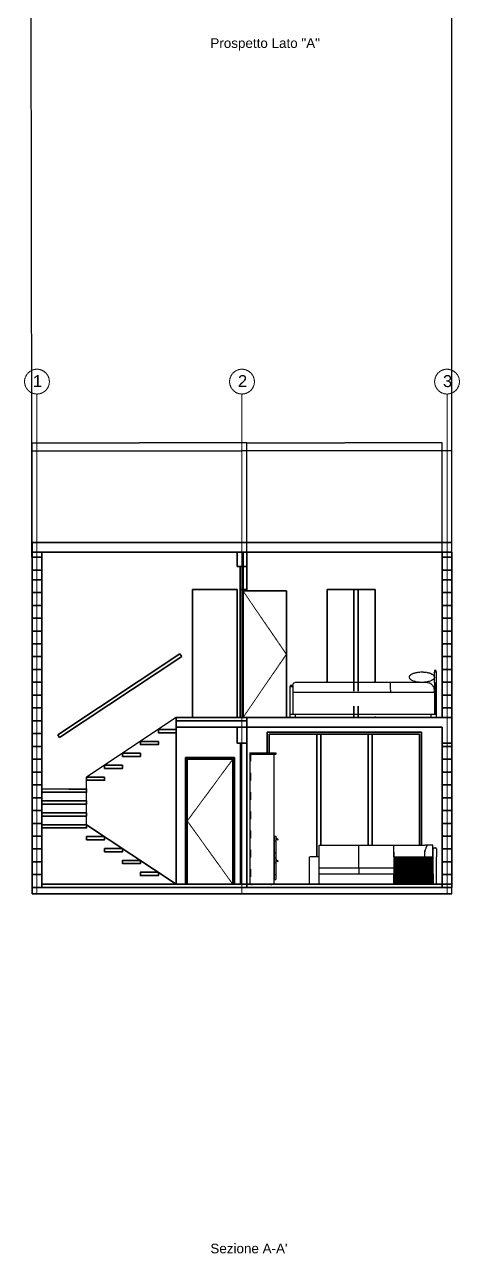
# Model space of a CAD drawing. Header units: millimetres. Extents: x -97637 to -42340, y -629302 to -310830.
# Drawn here: x -47032 to -46354, y -314460 to -312543 of the extents above; entities that cross this region are included whole.
import ezdxf

# ---------------------------------------------------------------- set-up
doc = ezdxf.new("R2010")
doc.units = ezdxf.units.MM
for name, pattern in [('ACAD_ISO03W100', [30, 12, -18]), ('CENTER2', [1.125, 0.75, -0.125, 0.125, -0.125]), ('HIDDEN', [0.375, 0.25, -0.125])]:
    doc.linetypes.add(name, pattern=pattern)
for name, color, linetype, lineweight in [('A-ANNO-DIMS', 3, 'Continuous', 18), ('A-ANNO-SYMB', 3, 'Continuous', 18), ('A-ANNO-TEXT', 3, 'Continuous', 18), ('A-ELEV-MBE1', 7, 'Continuous', 35), ('A-ELEV-OVHD', 3, 'HIDDEN', 18), ('A-ELEV-PATT', 8, 'Continuous', 18), ('A-SECT-MCUT', 7, 'Continuous', 35), ('A-WALL-FULL-INTR', 7, 'Continuous', 35)]:
    doc.layers.add(name, color=color, linetype=linetype, lineweight=lineweight)
doc.layers.add('Common_Layer', color=7, linetype='Continuous')
doc.styles.add('E-ROMANS', font='romans.shx', dxfattribs={"width": 0.8})
doc.styles.get("Standard").update_dxf_attribs({"font": 'arial.ttf'})
doc.dimstyles.new('E-0050_TICK_18', dxfattribs={"dimscale": 0.001, "dimtxt": 90, "dimasz": 90, "dimexe": 45, "dimexo": 30, "dimgap": 45, "dimtad": 0, "dimzin": 0, "dimdsep": 46, "dimtxsty": 'E-ROMANS', "dimblk": 'OBLIQUE', "dimcen": 45, "dimclrd": 256, "dimclre": 256, "dimclrt": 256, "dimadec": 0, "dimazin": 0, "dimtfac": 1, "dimtmove": 1, "dimatfit": 3, "dimldrblk": 'OPEN90', "dimfxl": 1, "dimtfill": 1, "dimtolj": 1, "dimtzin": 0, "dimarcsym": 0})
pattern_1 = [(45, (-43640.73705, -282705.3433), (-0.224506403, 0.224506403), [])]

# ---------------------------------------------------------------- blocks, each defined once
blk = doc.blocks.new('_Oblique')
at = {"color": 0, "linetype": 'ByBlock', "lineweight": -2}
blk.add_line((-0.5, -0.5), (0.5, 0.5), dxfattribs=at)
blk = doc.blocks.new('*D33')
at = {"layer": 'A-ANNO-DIMS', "lineweight": -2, "transparency": 16777216}
for p, q in [((-47020.6, -313368.9), (-47020.6, -313195.4)), ((-47020.6, -313195.5), (-46853.4, -313195.5)), ((-46685.6, -313195.5), (-46852.9, -313195.5)), ((-46685.6, -313375.7), (-46685.6, -313195.4))]:
    blk.add_line(p, q, dxfattribs=at)
at = {"layer": 'A-ANNO-DIMS', "lineweight": -2, "transparency": 16777216, "xscale": 0.09, "yscale": 0.09, "zscale": 0.09, "rotation": 180}
blk.add_blockref('_Oblique', (-47020.6, -313195.5), dxfattribs=at)
at = {"layer": 'A-ANNO-DIMS', "lineweight": -2, "transparency": 16777216, "xscale": 0.09, "yscale": 0.09, "zscale": 0.09}
blk.add_blockref('_Oblique', (-46685.6, -313195.5), dxfattribs=at)
at = {"layer": 'A-ANNO-DIMS', "transparency": 16777216, "insert": (-46853.1, -313195.5), "char_height": 0.09, "attachment_point": 5, "style": 'E-ROMANS', "bg_fill": 3, "box_fill_scale": 1.1, "bg_fill_color": 256, "bg_fill_true_color": 13158600, "bg_fill_transparency": 0}
blk.add_mtext('\\A1;335.00', dxfattribs=at)
blk = doc.blocks.new('_Open90')
at = {"color": 0, "linetype": 'ByBlock', "lineweight": -2}
for p, q in [((0, 0), (-1, 0)), ((-0.5, 0.5), (0, 0)), ((0, 0), (-0.5, -0.5))]:
    blk.add_line(p, q, dxfattribs=at)
blk = doc.blocks.new('*D34')
at = {"layer": 'A-ANNO-DIMS', "lineweight": -2, "transparency": 16777216}
for p, q in [((-46685.6, -313375.7), (-46685.6, -313195.4)), ((-46685.6, -313195.5), (-46533.4, -313195.5)), ((-46380.6, -313195.5), (-46532.9, -313195.5)), ((-46380.6, -313375.7), (-46380.6, -313195.4))]:
    blk.add_line(p, q, dxfattribs=at)
at = {"layer": 'A-ANNO-DIMS', "lineweight": -2, "transparency": 16777216, "xscale": 0.09, "yscale": 0.09, "zscale": 0.09, "rotation": 180}
blk.add_blockref('_Oblique', (-46685.6, -313195.5), dxfattribs=at)
at = {"layer": 'A-ANNO-DIMS', "lineweight": -2, "transparency": 16777216, "xscale": 0.09, "yscale": 0.09, "zscale": 0.09}
blk.add_blockref('_Oblique', (-46380.6, -313195.5), dxfattribs=at)
at = {"layer": 'A-ANNO-DIMS', "transparency": 16777216, "insert": (-46533.1, -313195.5), "char_height": 0.09, "attachment_point": 5, "style": 'E-ROMANS', "bg_fill": 3, "box_fill_scale": 1.1, "bg_fill_color": 256, "bg_fill_true_color": 13158600, "bg_fill_transparency": 0}
blk.add_mtext('\\A1;305.00', dxfattribs=at)
blk = doc.blocks.new('*D35')
at = {"layer": 'A-ANNO-DIMS', "lineweight": -2, "transparency": 16777216}
for p, q in [((-47020.6, -313350.9), (-47020.6, -313207.8)), ((-47020.6, -313207.9), (-46693.4, -313207.9)), ((-46365.6, -313207.9), (-46692.9, -313207.9)), ((-46365.6, -313350.9), (-46365.6, -313207.8))]:
    blk.add_line(p, q, dxfattribs=at)
at = {"layer": 'A-ANNO-DIMS', "lineweight": -2, "transparency": 16777216, "xscale": 0.09, "yscale": 0.09, "zscale": 0.09, "rotation": 180}
blk.add_blockref('_Oblique', (-47020.6, -313207.9), dxfattribs=at)
at = {"layer": 'A-ANNO-DIMS', "lineweight": -2, "transparency": 16777216, "xscale": 0.09, "yscale": 0.09, "zscale": 0.09}
blk.add_blockref('_Oblique', (-46365.6, -313207.9), dxfattribs=at)
at = {"layer": 'A-ANNO-DIMS', "transparency": 16777216, "insert": (-46693.1, -313207.9), "char_height": 0.09, "attachment_point": 5, "style": 'E-ROMANS', "bg_fill": 3, "box_fill_scale": 1.1, "bg_fill_color": 256, "bg_fill_true_color": 13158600, "bg_fill_transparency": 0}
blk.add_mtext('\\A1;655.00', dxfattribs=at)

msp = doc.modelspace()

# ---------------------------------------------------------------- hatches: boundary and pattern name
at = {"layer": 'A-ELEV-PATT', "linetype": 'CENTER2'}
h = msp.add_hatch(dxfattribs=at)
h.set_pattern_fill('ANSI31', color=256, scale=0.1, angle=-90)
h.set_pattern_definition([(315, (-15923.3402, -320237.61514), (0.224506403, 0.224506403), [])])
h.paths.add_polyline_path([(-46408.193, -313840.951), (-46456.092, -313840.951), (-46456.092, -313858.195), (-46408.193, -313858.195)])
h = msp.add_hatch(dxfattribs=at)
h.set_pattern_fill('ANSI31', color=256, scale=0.1)
h.set_pattern_definition(pattern_1)
h.paths.add_polyline_path([(-46394.823, -313867.756), (-46456.092, -313867.756), (-46456.092, -313883.911), (-46394.823, -313883.911)])
h.paths.add_polyline_path([(-46395.048, -313840.951), (-46408.193, -313840.951), (-46408.193, -313867.756), (-46395.048, -313867.756)])
h = msp.add_hatch(dxfattribs=at)
h.set_pattern_fill('ANSI31', color=256, scale=0.1)
h.set_pattern_definition(pattern_1)
h.paths.add_polyline_path([(-46408.193, -313858.195), (-46456.092, -313858.195), (-46456.092, -313867.756), (-46408.193, -313867.756)])

# ---------------------------------------------------------------- linework, layer by layer
at = {"linetype": 'CENTER2'}
for p, q in [((-46390.076, -313550.523), (-46392.755, -313550.523)), ((-46392.755, -313550.523), (-46392.755, -313552.698)), ((-46392.755, -313569.421), (-46392.755, -313552.698)), ((-46392.755, -313552.698), (-46390.076, -313552.698)), ((-46390.076, -313552.698), (-46390.076, -313550.523)), ((-46390.076, -313552.698), (-46390.076, -313550.523)), ((-46390.076, -313552.698), (-46390.076, -313623.634)), ((-46618.115, -313623.634), (-46618.115, -313573.772)), ((-46613.992, -313573.772), (-46618.115, -313573.772)), ((-46613.992, -313576.044), (-46618.115, -313576.044)), ((-46613.992, -313573.772), (-46613.992, -313619.282)), ((-46404.142, -313569.421), (-46609.688, -313569.421)), ((-46392.755, -313569.421), (-46392.755, -313619.282)), ((-46390.076, -313619.282), (-46390.076, -313569.421)), ((-46392.755, -313584.738), (-46613.992, -313584.738)), ((-46390.076, -313619.282), (-46618.115, -313619.282)), ((-46618.115, -313623.634), (-46609.7, -313623.634)), ((-46609.7, -313623.634), (-46609.7, -313619.282)), ((-46397.924, -313623.634), (-46397.924, -313619.282)), ((-46390.076, -313623.634), (-46397.924, -313623.634)), ((-46390.076, -313619.282), (-46390.076, -313623.634)), ((-46572.929, -313822.825), (-46408.193, -313822.825)), ((-46407.812, -313832.69), (-46404.486, -313824.084)), ((-46572.929, -313840.951), (-46587.902, -313840.951)), ((-46456.092, -313833.678), (-46456.092, -313867.756)), ((-46456.092, -313840.951), (-46456.092, -313883.911)), ((-46456.092, -313840.951), (-46408.193, -313840.951)), ((-46394.823, -313883.911), (-46394.823, -313828.662)), ((-46456.092, -313867.756), (-46408.193, -313867.756)), ((-46408.193, -313867.756), (-46394.823, -313867.756))]:
    msp.add_line(p, q, dxfattribs=at)
for p, q in [((-46795.64, -313623.931), (-46935.64, -313716.781)), ((-46680.993, -313678.771), (-46640.636, -313678.771)), ((-46680.993, -313678.885), (-46680.993, -313883.911)), ((-46680.13, -313680.18), (-46680.993, -313680.18)), ((-46640.528, -313681.475), (-46680.993, -313681.475)), ((-46643.225, -313681.475), (-46643.225, -313883.911)), ((-46640.528, -313678.885), (-46640.528, -313681.475)), ((-46935.64, -313791.017), (-46935.64, -313721.781)), ((-46643.117, -313808.807), (-46640.528, -313808.807)), ((-46643.117, -313808.807), (-46643.117, -313842.474)), ((-46643.117, -313816.36), (-46640.528, -313816.36)), ((-46640.528, -313808.807), (-46640.528, -313842.474)), ((-46639.772, -313811.406), (-46636.751, -313814.114)), ((-46637.938, -313813.564), (-46637.938, -313813.564)), ((-46637.938, -313813.564), (-46637.938, -313813.564)), ((-46637.663, -313813.297), (-46637.663, -313813.297)), ((-46637.663, -313813.297), (-46637.663, -313813.297)), ((-46572.929, -313883.911), (-46572.929, -313822.825)), ((-46510.918, -313858.195), (-46510.918, -313822.825)), ((-46456.092, -313840.951), (-46456.092, -313822.825)), ((-46643.117, -313834.921), (-46640.528, -313834.921)), ((-46643.117, -313842.474), (-46640.528, -313842.474)), ((-46643.117, -313842.69), (-46640.528, -313842.69)), ((-46643.117, -313842.69), (-46643.117, -313876.358)), ((-46640.528, -313842.69), (-46640.528, -313876.358)), ((-46639.772, -313845.289), (-46636.751, -313847.998)), ((-46587.902, -313883.911), (-46587.902, -313840.951)), ((-46389.651, -313883.911), (-46389.651, -313840.951)), ((-46643.117, -313850.244), (-46640.528, -313850.244)), ((-46637.663, -313847.18), (-46637.663, -313847.18)), ((-46637.663, -313847.18), (-46637.663, -313847.18)), ((-46572.929, -313858.195), (-46510.918, -313858.195)), ((-46510.918, -313858.195), (-46456.092, -313858.195)), ((-46510.918, -313858.195), (-46510.918, -313867.756)), ((-46456.092, -313858.195), (-46408.193, -313858.195)), ((-46680.993, -313883.911), (-46643.225, -313883.911)), ((-46677.726, -313883.911), (-46678.345, -313883.911)), ((-46678.345, -313883.911), (-46678.29, -313884.343)), ((-46678.29, -313884.343), (-46677.726, -313884.343)), ((-46677.726, -313883.911), (-46677.106, -313883.911)), ((-46677.161, -313884.343), (-46677.726, -313884.343)), ((-46676.597, -313883.911), (-46677.217, -313883.911)), ((-46677.161, -313884.343), (-46676.597, -313884.343)), ((-46676.597, -313883.911), (-46675.977, -313883.911)), ((-46676.033, -313884.343), (-46676.597, -313884.343)), ((-46675.977, -313883.911), (-46676.033, -313884.343)), ((-46647.622, -313883.911), (-46648.241, -313883.911)), ((-46648.241, -313883.911), (-46648.186, -313884.343)), ((-46648.186, -313884.343), (-46647.622, -313884.343)), ((-46647.622, -313883.911), (-46647.002, -313883.911)), ((-46647.057, -313884.343), (-46647.622, -313884.343)), ((-46646.493, -313883.911), (-46647.113, -313883.911)), ((-46647.057, -313884.343), (-46646.493, -313884.343)), ((-46646.493, -313883.911), (-46645.874, -313883.911)), ((-46645.929, -313884.343), (-46646.493, -313884.343)), ((-46645.874, -313883.911), (-46645.929, -313884.343)), ((-46643.117, -313876.358), (-46643.225, -313876.358)), ((-46643.117, -313868.804), (-46640.528, -313868.804)), ((-46643.117, -313876.358), (-46640.528, -313876.358)), ((-46389.651, -313883.911), (-46587.902, -313883.911)), ((-46572.929, -313867.756), (-46408.193, -313867.756))]:
    msp.add_line(p, q)
at = {"color": 1}
for p, q in [((-46485.288, -313622.108), (-46485.288, -313623.931)), ((-46365.64, -313898.911), (-46365.64, -313888.911))]:
    msp.add_line(p, q, dxfattribs=at)
at = {"linetype": 'ACAD_ISO03W100'}
for p, q in [((-46680.13, -313680.18), (-46680.13, -313883.911)), ((-46680.13, -313878.947), (-46680.993, -313878.947))]:
    msp.add_line(p, q, dxfattribs=at)
at = {"color": 18, "true_color": 0x000000}
msp.add_line((-47005.64, -313791.061), (-47005.64, -313796.061), dxfattribs=at)
at = {"color": 7, "linetype": 'CENTER2', "true_color": 0xffffff}
msp.add_line((-46408.193, -313840.951), (-46395.048, -313840.951), dxfattribs=at)
for points in [[(-46640.528, -313811.406), (-46639.772, -313811.406)], [(-46640.528, -313812.701), (-46639.581, -313812.701), (-46637.119, -313814.526), (-46636.751, -313814.114)], [(-46393.399, -313827.2), (-46390.886, -313827.2)], [(-46640.528, -313845.289), (-46639.772, -313845.289)], [(-46640.528, -313846.584), (-46639.581, -313846.584), (-46637.119, -313848.409), (-46636.751, -313847.998)], [(-46389.643, -313828.662), (-46389.651, -313840.951)]]:
    msp.add_lwpolyline(points)
at = {"linetype": 'CENTER2'}
for points in [[(-46395.969, -313822.825), (-46408.193, -313822.825)], [(-46408.193, -313835.565), (-46408.193, -313867.756), (-46395.048, -313867.756), (-46395.048, -313823.956)]]:
    msp.add_lwpolyline(points, dxfattribs=at)
msp.add_lwpolyline([(-46456.092, -313867.756), (-46394.823, -313867.756), (-46394.823, -313883.911), (-46456.092, -313883.911)], close=True, dxfattribs=at)
for centre, radius, start, end in [((-46609.817, -313573.712), 4.297, 86.529452, 180.809146), ((-46401.389, -313572.854), 60.67, 176.539582, 191.076375), ((-46405.147, -313581.771), 12.391, 346.14539, 85.347159), ((-46402.342, -313825.28), 2.455, 96.360329, 166.903854), ((-46396.392, -313824.11), 1.353, 359.76207, 71.769268), ((-46401.578, -313834.98), 6.64, 157.919118, 185.04959)]:
    msp.add_arc(centre, radius, start, end, dxfattribs=at)
for centre, start, end in [((-46393.249, -313828.85), 95.302545, 166.53556), ((-46391.266, -313828.813), 5.302545, 76.53556)]:
    msp.add_arc(centre, 1.629, start, end)
msp.add_ellipse((-46412.435, -313560.928), major_axis=(19.562, 0), ratio=0.41780334, dxfattribs=at)
at = {"layer": 'A-ANNO-SYMB', "linetype": 'CENTER2'}
for p, q in [((-47013.14, -313898.911), (-47013.14, -313119.215)), ((-46693.14, -313898.911), (-46693.14, -313119.215)), ((-46373.14, -313898.911), (-46373.14, -313119.215))]:
    msp.add_line(p, q, dxfattribs=at)
for centre in [(-47013.14, -313099.861), (-46693.14, -313099.861), (-46373.14, -313099.861)]:
    msp.add_circle(centre, 19.354, dxfattribs=at)
at = {"layer": 'A-ELEV-MBE1'}
for p, q in [((-46700.488, -313423.931), (-46770.635, -313423.931)), ((-46700.488, -313623.788), (-46700.488, -313423.931)), ((-46695.988, -313423.931), (-46685.64, -313423.931)), ((-46560.288, -313423.931), (-46485.288, -313423.931)), ((-46560.288, -313569.421), (-46560.288, -313423.931)), ((-46485.288, -313569.421), (-46485.288, -313423.931)), ((-46623.842, -313426.431), (-46691.488, -313426.431)), ((-46691.488, -313426.431), (-46691.488, -313623.931)), ((-46623.842, -313623.931), (-46623.842, -313426.431)), ((-46653.605, -313646.916), (-46653.605, -313678.771)), ((-46653.605, -313646.916), (-46412.951, -313646.916)), ((-46650.558, -313649.963), (-46650.558, -313678.771)), ((-46650.558, -313649.963), (-46415.951, -313649.963)), ((-46576.605, -313649.963), (-46576.605, -313840.951)), ((-46570.278, -313649.963), (-46570.278, -313822.825)), ((-46496.278, -313649.963), (-46496.278, -313822.825)), ((-46489.951, -313649.963), (-46489.951, -313822.825)), ((-46415.951, -313649.963), (-46415.951, -313822.825)), ((-46412.951, -313646.916), (-46412.951, -313822.825)), ((-46704.988, -313686.411), (-46781.14, -313686.411)), ((-46781.14, -313686.411), (-46781.14, -313883.911)), ((-46704.988, -313688.911), (-46781.14, -313688.911)), ((-46778.64, -313686.411), (-46778.64, -313883.911)), ((-46707.488, -313883.911), (-46707.488, -313686.411)), ((-46704.988, -313883.911), (-46704.988, -313686.411)), ((-46935.64, -313772.491), (-47005.64, -313772.491)), ((-46795.64, -313883.867), (-46935.64, -313791.017))]:
    msp.add_line(p, q, dxfattribs=at)
for points in [[(-46770.635, -313623.931), (-46770.635, -313423.931)], [(-46790.066, -313524.235), (-46980.639, -313650.625)], [(-46787.302, -313528.401), (-46977.875, -313654.792)], [(-46787.302, -313528.401), (-46790.066, -313524.235)], [(-46980.639, -313650.625), (-46977.875, -313654.792)], [(-46795.64, -313865.341), (-46795.64, -313638.931)], [(-46963.64, -313740.351), (-46935.64, -313740.351), (-46935.64, -313735.351), (-46963.64, -313735.351)], [(-47005.64, -313796.061), (-46935.64, -313796.061), (-46935.64, -313791.061), (-47005.64, -313791.061)], [(-46795.64, -313865.341), (-46795.64, -313883.911)]]:
    msp.add_lwpolyline(points, dxfattribs=at)
for points in [[(-46795.64, -313642.501), (-46823.64, -313642.501), (-46823.64, -313647.501), (-46795.64, -313647.501)], [(-46823.64, -313661.071), (-46851.64, -313661.071), (-46851.64, -313666.071), (-46823.64, -313666.071)], [(-46851.64, -313679.641), (-46879.64, -313679.641), (-46879.64, -313684.641), (-46851.64, -313684.641)], [(-46879.64, -313698.211), (-46907.64, -313698.211), (-46907.64, -313703.211), (-46879.64, -313703.211)], [(-46907.64, -313716.781), (-46935.64, -313716.781), (-46935.64, -313721.781), (-46907.64, -313721.781)], [(-46935.64, -313735.351), (-47005.64, -313735.054), (-47005.64, -313740.435), (-46935.64, -313740.351)], [(-46935.64, -313753.921), (-47005.64, -313753.921), (-47005.64, -313758.921), (-46935.64, -313758.921)], [(-46935.64, -313772.491), (-47005.64, -313772.491), (-47005.64, -313777.491), (-46935.64, -313777.491)], [(-46907.64, -313809.587), (-46935.64, -313809.587), (-46935.64, -313814.587), (-46907.64, -313814.587)], [(-46879.64, -313828.157), (-46907.64, -313828.157), (-46907.64, -313833.157), (-46879.64, -313833.157)], [(-46851.64, -313846.727), (-46879.64, -313846.727), (-46879.64, -313851.727), (-46851.64, -313851.727)], [(-46823.64, -313865.297), (-46851.64, -313865.297), (-46851.64, -313870.297), (-46823.64, -313870.297)]]:
    msp.add_lwpolyline(points, close=True, dxfattribs=at)
at = {"layer": 'A-ELEV-OVHD'}
for points in [[(-46691.488, -313426.431), (-46623.842, -313525.181), (-46691.488, -313623.706)], [(-46707.488, -313688.911), (-46778.64, -313785.161), (-46707.488, -313883.911)]]:
    msp.add_lwpolyline(points, dxfattribs=at)
at = {"layer": 'A-SECT-MCUT'}
for p, q in [((-47020.64, -313350.911), (-46365.64, -313350.911)), ((-47020.64, -313366.021), (-47020.64, -313350.911)), ((-47020.64, -313366.021), (-47020.64, -313898.911)), ((-47020.64, -313366.021), (-46365.64, -313366.021)), ((-46365.64, -313366.021), (-46365.64, -313888.911)), ((-47005.64, -313393.911), (-47020.64, -313393.911)), ((-46365.64, -313393.911), (-46380.64, -313393.911)), ((-47005.64, -313408.911), (-47020.64, -313408.911)), ((-46365.64, -313408.911), (-46380.64, -313408.911)), ((-47005.64, -313428.911), (-47020.64, -313428.911)), ((-46365.64, -313428.911), (-46380.64, -313428.911)), ((-47005.64, -313448.911), (-47020.64, -313448.911)), ((-46365.64, -313448.911), (-46380.64, -313448.911)), ((-47005.64, -313468.911), (-47020.64, -313468.911)), ((-46365.64, -313468.911), (-46380.64, -313468.911)), ((-47005.64, -313488.911), (-47020.64, -313488.911)), ((-46365.64, -313488.911), (-46380.64, -313488.911)), ((-47005.64, -313508.911), (-47020.64, -313508.911)), ((-46365.64, -313508.911), (-46380.64, -313508.911)), ((-47005.64, -313528.911), (-47020.64, -313528.911)), ((-46365.64, -313528.911), (-46380.64, -313528.911)), ((-47005.64, -313548.911), (-47020.64, -313548.911)), ((-46365.64, -313548.911), (-46380.64, -313548.911)), ((-47005.64, -313568.911), (-47020.64, -313568.911)), ((-46365.64, -313568.911), (-46380.64, -313568.911)), ((-47005.64, -313588.911), (-47020.64, -313588.911)), ((-46365.64, -313588.911), (-46380.64, -313588.911)), ((-47005.64, -313608.911), (-47020.64, -313608.911)), ((-46365.64, -313608.911), (-46380.64, -313608.911)), ((-47005.64, -313628.911), (-47020.64, -313628.911)), ((-46795.64, -313623.931), (-46685.64, -313623.931)), ((-46795.64, -313628.931), (-46685.64, -313628.931)), ((-46685.64, -313623.931), (-46365.64, -313623.931)), ((-47005.64, -313648.911), (-47020.64, -313648.911)), ((-46795.64, -313638.931), (-46700.64, -313638.931)), ((-46700.64, -313638.931), (-46380.64, -313638.931)), ((-46380.64, -313638.931), (-46380.64, -313888.911)), ((-47005.64, -313668.911), (-47020.64, -313668.911)), ((-46365.64, -313668.911), (-46380.64, -313668.911)), ((-47005.64, -313688.911), (-47020.64, -313688.911)), ((-46365.64, -313688.911), (-46380.64, -313688.911)), ((-47005.64, -313708.911), (-47020.64, -313708.911)), ((-46365.64, -313708.911), (-46380.64, -313708.911)), ((-47005.64, -313728.911), (-47020.64, -313728.911)), ((-46365.64, -313728.911), (-46380.64, -313728.911)), ((-47005.64, -313748.911), (-47020.64, -313748.911)), ((-46365.64, -313748.911), (-46380.64, -313748.911)), ((-47005.64, -313768.911), (-47020.64, -313768.911)), ((-46365.64, -313768.911), (-46380.64, -313768.911)), ((-47005.64, -313788.911), (-47020.64, -313788.911)), ((-46365.64, -313788.911), (-46380.64, -313788.911)), ((-47005.64, -313808.911), (-47020.64, -313808.911)), ((-46365.64, -313808.911), (-46380.64, -313808.911)), ((-47005.64, -313828.911), (-47020.64, -313828.911)), ((-46365.64, -313828.911), (-46380.64, -313828.911)), ((-47005.64, -313848.911), (-47020.64, -313848.911)), ((-46365.64, -313848.911), (-46380.64, -313848.911)), ((-47005.64, -313868.911), (-47020.64, -313868.911)), ((-47005.64, -313883.911), (-46685.64, -313883.911)), ((-46685.64, -313883.911), (-46685.64, -313888.911)), ((-46685.64, -313883.911), (-46365.64, -313883.911)), ((-46365.64, -313868.911), (-46380.64, -313868.911)), ((-47020.64, -313888.911), (-46365.64, -313888.911)), ((-47020.64, -313898.911), (-46365.64, -313898.911))]:
    msp.add_line(p, q, dxfattribs=at)
at = {"layer": 'A-SECT-MCUT', "color": 252, "true_color": 0x939598}
for p, q in [((-46518.665, -313582.947), (-46518.665, -313423.931)), ((-46511.72, -313582.875), (-46511.72, -313423.931)), ((-46518.665, -313623.931), (-46518.665, -313606.293)), ((-46511.72, -313623.931), (-46511.72, -313606.293))]:
    msp.add_line(p, q, dxfattribs=at)
at = {"layer": 'A-SECT-MCUT'}
for points in [[(-46795.64, -313623.931), (-46795.64, -313638.931)], [(-46685.64, -313623.931), (-46685.64, -313663.931), (-46700.64, -313663.931), (-46700.64, -313638.931)], [(-46365.64, -313623.931), (-46365.64, -313663.931), (-46380.64, -313663.931), (-46380.64, -313638.931)]]:
    msp.add_lwpolyline(points, dxfattribs=at)
at = {"layer": 'A-WALL-FULL-INTR'}
for p, q in [((-46695.988, -313388.246), (-46695.988, -313624.156)), ((-46685.64, -313388.021), (-46685.64, -313426.431)), ((-46695.64, -313663.931), (-46695.64, -313883.911)), ((-46685.64, -313663.931), (-46685.64, -313883.911))]:
    msp.add_line(p, q, dxfattribs=at)
at = {"layer": 'Common_Layer', "color": 7, "linetype": 'Continuous', "lineweight": 0}
for p, q in [((-46551.956, -313883.911), (-46550.049, -313883.911)), ((-46481.191, -313883.911), (-46479.448, -313883.911))]:
    msp.add_line(p, q, dxfattribs=at)

# ---------------------------------------------------------------- texts
at = {"color": 18, "true_color": 0x000000, "char_height": 15, "attachment_point": 1}
for s, insert in [('Prospetto Lato "A"', (-46742.508, -312564.328)), ("Sezione A-A'", (-46742.508, -314444.571))]:
    msp.add_mtext_dynamic_manual_height_columns(s, width=1464.0773, gutter_width=12.5, heights=[0], dxfattribs=dict(at, insert=insert))
at = {"layer": 'A-ANNO-TEXT', "char_height": 18.60834, "attachment_point": 1}
for s, insert in [('{\\fArial|b0|i0|c0|p34;1}', (-47019.543, -313089.783)), ('{\\fArial|b0|i0|c0|p34;2}', (-46699.543, -313089.783)), ('{\\fArial|b0|i0|c0|p34;3}', (-46379.543, -313089.783))]:
    msp.add_mtext(s, dxfattribs=dict(at, insert=insert))

# ---------------------------------------------------------------- next in the draw order: dimensions: what is measured, and where the dimension line sits
at = {"layer": 'A-ANNO-DIMS'}
dim = msp.add_linear_dim(base=(-46685.64, -313195.493), p1=(-47020.64, -313368.911), p2=(-46685.64, -313375.718), dimstyle='E-0050_TICK_18', dxfattribs=at)
dim.commit()
dim.dimension.update_dxf_attribs({"geometry": '*D33', "text_midpoint": (-46853.14, -313195.493)})

# ---------------------------------------------------------------- next in the draw order: linework, layer by layer
at = {"layer": 'A-SECT-MCUT'}
for p, q in [((-47005.64, -313366.021), (-47005.64, -313888.911)), ((-47005.64, -313373.911), (-47020.64, -313373.911))]:
    msp.add_line(p, q, dxfattribs=at)

# ---------------------------------------------------------------- next in the draw order: dimensions: what is measured, and where the dimension line sits
at = {"layer": 'A-ANNO-DIMS'}
dim = msp.add_linear_dim(base=(-46380.64, -313195.493), p1=(-46685.64, -313375.718), p2=(-46380.64, -313375.718), dimstyle='E-0050_TICK_18', dxfattribs=at)
dim.commit()
dim.dimension.update_dxf_attribs({"geometry": '*D34', "text_midpoint": (-46533.14, -313195.493)})

# ---------------------------------------------------------------- next in the draw order: linework, layer by layer
at = {"layer": 'A-ELEV-MBE1'}
msp.add_lwpolyline([(-46691.488, -313623.931), (-46691.488, -313366.021)], dxfattribs=at)
at = {"layer": 'A-SECT-MCUT'}
for p, q in [((-46380.64, -313366.021), (-46380.64, -313623.931)), ((-46365.64, -313373.911), (-46380.64, -313373.911))]:
    msp.add_line(p, q, dxfattribs=at)
msp.add_lwpolyline([(-46685.64, -313366.021), (-46685.64, -313388.021), (-46700.64, -313388.021), (-46700.64, -313366.021)], dxfattribs=at)

# ---------------------------------------------------------------- next in the draw order: dimensions: what is measured, and where the dimension line sits
at = {"layer": 'A-ANNO-DIMS'}
dim = msp.add_linear_dim(base=(-46365.64, -313207.877), p1=(-47020.64, -313350.911), p2=(-46365.64, -313350.911), dimstyle='E-0050_TICK_18', dxfattribs=at)
dim.commit()
dim.dimension.update_dxf_attribs({"geometry": '*D35', "text_midpoint": (-46693.14, -313207.877)})

# ---------------------------------------------------------------- next in the draw order: linework, layer by layer
at = {"color": 240, "true_color": 0xed1f24}
msp.add_line((-47020.64, -313548.911), (-47024.344, -310830.451), dxfattribs=at)
at = {"color": 1}
msp.add_line((-46365.64, -313610.083), (-46365.64, -310837.65), dxfattribs=at)
at = {"layer": 'A-ANNO-SYMB', "linetype": 'CENTER2'}
msp.add_line((-46365.64, -313366.021), (-46365.64, -313186.653), dxfattribs=at)

doc.saveas('drawing.dxf')
